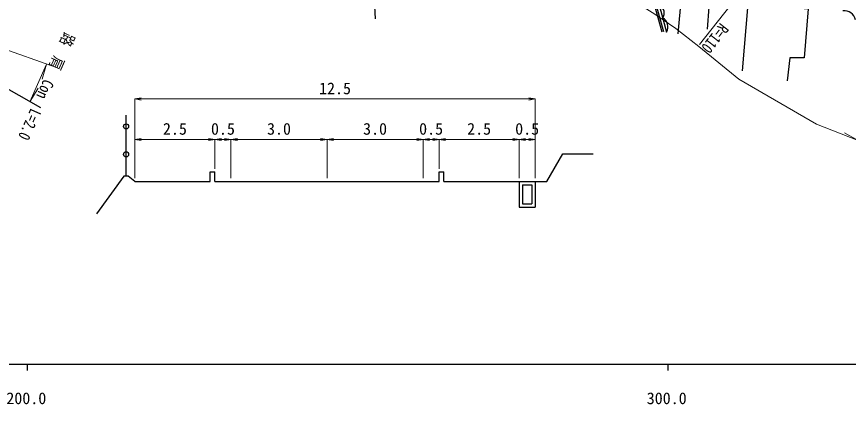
# Model space of a CAD drawing. Units: millimetres at full size, sheet at 1:1000, with parts at other scales. Extents: x 40000 to 680000, y 20000 to 380000.
# Drawn here: x 266336 to 396208, y 198715 to 259171 of the extents above; entities that cross this region are included whole.
import ezdxf
from ezdxf.enums import TextEntityAlignment as Align

# ---------------------------------------------------------------- set-up
doc = ezdxf.new("R2010")
doc.units = ezdxf.units.MM
doc.header["$LTSCALE"] = 1000
doc.linetypes.add('CHAIN', pattern=[18.5, 12, -1.5, 3.5, -1.5])
for name, color, linetype, lineweight in [('M-BGD', 7, 'Continuous', 25), ('M-BMK', 2, 'CHAIN', 13), ('M-BMK-OTRS', 5, 'Continuous', 25), ('M-STR-HTXT', 7, 'Continuous', 13), ('M-STR-STRC', 7, 'Continuous', 25), ('M-TTL-BAND', 7, 'Continuous', 25)]:
    doc.layers.add(name, color=color, linetype=linetype, lineweight=lineweight)
doc.styles.add('ＭＳ ゴシック', font='')
doc.styles.get('ＭＳ ゴシック').set_extended_font_data('MS Gothic')

# ---------------------------------------------------------------- blocks, each defined once
blk = doc.blocks.new('open_arrow')
at = {"color": 0, "linetype": 'Continuous', "lineweight": -2}
blk.add_lwpolyline([(7.5, 1.25), (0, 0), (7.5, -1.25)], dxfattribs=at)

msp = doc.modelspace()

# ---------------------------------------------------------------- linework, layer by layer
at = {"layer": 'M-BGD'}
for p, q in [((369658, 256511), (371486, 278553)), ((283425, 234322), (283425, 243786)), ((296552, 234962), (297302, 234962)), ((296552, 233462), (296552, 234962)), ((297302, 233462), (297302, 234962)), ((332302, 234962), (333052, 234962)), ((332302, 233462), (332302, 234962)), ((333052, 233462), (333052, 234962)), ((284802, 233462), (296552, 233462)), ((344802, 233462), (344802, 229462)), ((345302, 232962), (346802, 232962)), ((345302, 232962), (345302, 229962)), ((346802, 232962), (346802, 229962)), ((347302, 233462), (347302, 229462)), ((345302, 229962), (346802, 229962)), ((344802, 229462), (347302, 229462))]:
    msp.add_line(p, q, dxfattribs=at)
for points in [[(355221, 287938), (355093, 287329), (369849, 278365), (364582, 268776), (367809, 256773)], [(356891, 282164), (358055, 284224), (358209, 284414), (358343, 284546), (358526, 284683), (358656, 284735), (358813, 284767), (358951, 284750), (359071, 284682), (369275, 278338), (363954, 268927), (367317, 256857)], [(357109, 282041), (358262, 284083), (358394, 284246), (358506, 284356), (358650, 284463), (358728, 284495), (358823, 284514), (358871, 284508), (358942, 284467), (368940, 278252), (363686, 268960), (367076, 256790)], [(376658, 274592), (375208, 271000), (374159, 257238)], [(379696, 250735), (380564, 261189), (389924, 260412), (389290, 252768), (387076, 252768), (386663, 249164)], [(333052, 233462), (344802, 233462), (347302, 233462), (349120, 233462), (351606, 237768), (356355, 237768)], [(284802, 233462), (283756, 234322), (283093, 234322), (278824, 228435)], [(297302, 233462), (299802, 233462), (314802, 233462), (329802, 233462), (332302, 233462)]]:
    msp.add_lwpolyline(points, dxfattribs=at)
for centre in [(283425, 242055), (283425, 237698)]:
    msp.add_circle(centre, 400, dxfattribs=at)
for centre, radius, start, end in [((366216, 259724), 1250, 323.22611, 66.86786), ((395558, 258236), 1831, 14.39501, 96.52605), ((366464, 257592), 1574, 328.64878, 61.44519)]:
    msp.add_arc(centre, radius, start, end, dxfattribs=at)
at = {"layer": 'M-BMK'}
msp.add_arc((432710, 328059), 70000, 236.25202, 285.76169, dxfattribs=at)
at = {"layer": 'M-BMK-OTRS'}
msp.add_line((270108, 244950), (213056, 277311), dxfattribs=at)
at = {"layer": 'M-STR-HTXT'}
for p, q in [((372989, 254832), (388221, 274265)), ((245244, 260854), (272570, 251234)), ((271015, 251781), (268416, 245910)), ((271015, 251781), (270344, 249420)), ((268416, 245910), (269713, 247994)), ((284802, 233962), (284802, 246333)), ((284802, 246332), (347302, 246332)), ((347302, 233962), (347302, 246333)), ((397746, 239869), (395608, 241075)), ((284802, 240025), (297302, 240025)), ((297302, 235462), (297302, 240026)), ((297302, 240025), (299802, 240025)), ((299802, 233962), (299802, 240026)), ((299802, 240025), (314802, 240025)), ((314802, 233962), (314802, 240026)), ((314802, 240025), (329802, 240025)), ((329802, 233962), (329802, 240026)), ((329802, 240025), (332302, 240025)), ((332302, 235462), (332302, 240026)), ((332302, 240025), (344802, 240025)), ((344802, 233962), (344802, 240026)), ((344802, 240025), (347302, 240025))]:
    msp.add_line(p, q, dxfattribs=at)
msp.add_lwpolyline([(282989, 283760), (336739, 271913), (340823, 270926), (342705, 270404), (345301, 269603), (347971, 268681), (351588, 267272), (354516, 265987), (359269, 263616), (362081, 262034), (366009, 259575), (369270, 257299), (372857, 254532), (379116, 249397), (391227, 242427), (397746, 239869)], dxfattribs=at)
at = {"layer": 'M-STR-STRC'}
msp.add_line((322240, 260831), (322319, 258834), dxfattribs=at)
at = {"layer": 'M-TTL-BAND'}
for p, q in [((40000, 205000), (579000, 205000)), ((268000, 205000), (268000, 204000)), ((368000, 205000), (368000, 204000))]:
    msp.add_line(p, q, dxfattribs=at)

# ---------------------------------------------------------------- block references
at = {"layer": 'M-STR-HTXT', "xscale": 133, "yscale": 133}
for p in [(284802, 246332), (284802, 240025), (297302, 240025), (299802, 240025), (314802, 240025), (329802, 240025), (332302, 240025), (344802, 240025)]:
    msp.add_blockref('open_arrow', p, dxfattribs=at)
at = {"layer": 'M-STR-HTXT', "xscale": 133, "yscale": 133, "rotation": 180}
for p in [(347302, 246332), (297302, 240025), (299802, 240025), (314802, 240025), (329802, 240025), (332302, 240025), (344802, 240025), (347302, 240025)]:
    msp.add_blockref('open_arrow', p, dxfattribs=at)

# ---------------------------------------------------------------- texts
at = {"layer": 'M-STR-HTXT', "style": 'ＭＳ ゴシック', "width": 0.8}
msp.add_text('R=110', height=1833, rotation=231.908, dxfattribs=at).set_placement((372706, 254726), align=Align.BOTTOM_RIGHT)
msp.add_text('路  肩  Con  L=2.0', height=1833, rotation=246.127, dxfattribs=at).set_placement((269669, 248866), align=Align.BOTTOM_CENTER)
at = {"layer": 'M-STR-HTXT', "style": 'ＭＳ ゴシック'}
for s, p in [('12.5', (316052, 246520)), ('2.5', (291052, 240213)), ('0.5', (298552, 240213)), ('3.0', (307302, 240213)), ('3.0', (322302, 240213)), ('0.5', (331052, 240213)), ('2.5', (338552, 240213)), ('0.5', (346052, 240213))]:
    msp.add_text(s, height=1833, dxfattribs=at).set_placement(p, align=Align.BOTTOM_CENTER)
at = {"layer": 'M-TTL-BAND', "style": 'ＭＳ ゴシック'}
for s, p in [('200.0', (267844, 198195)), ('300.0', (367844, 198195))]:
    msp.add_text(s, height=1833, dxfattribs=at).set_placement(p, align=Align.BOTTOM_CENTER)

doc.saveas('drawing.dxf')
